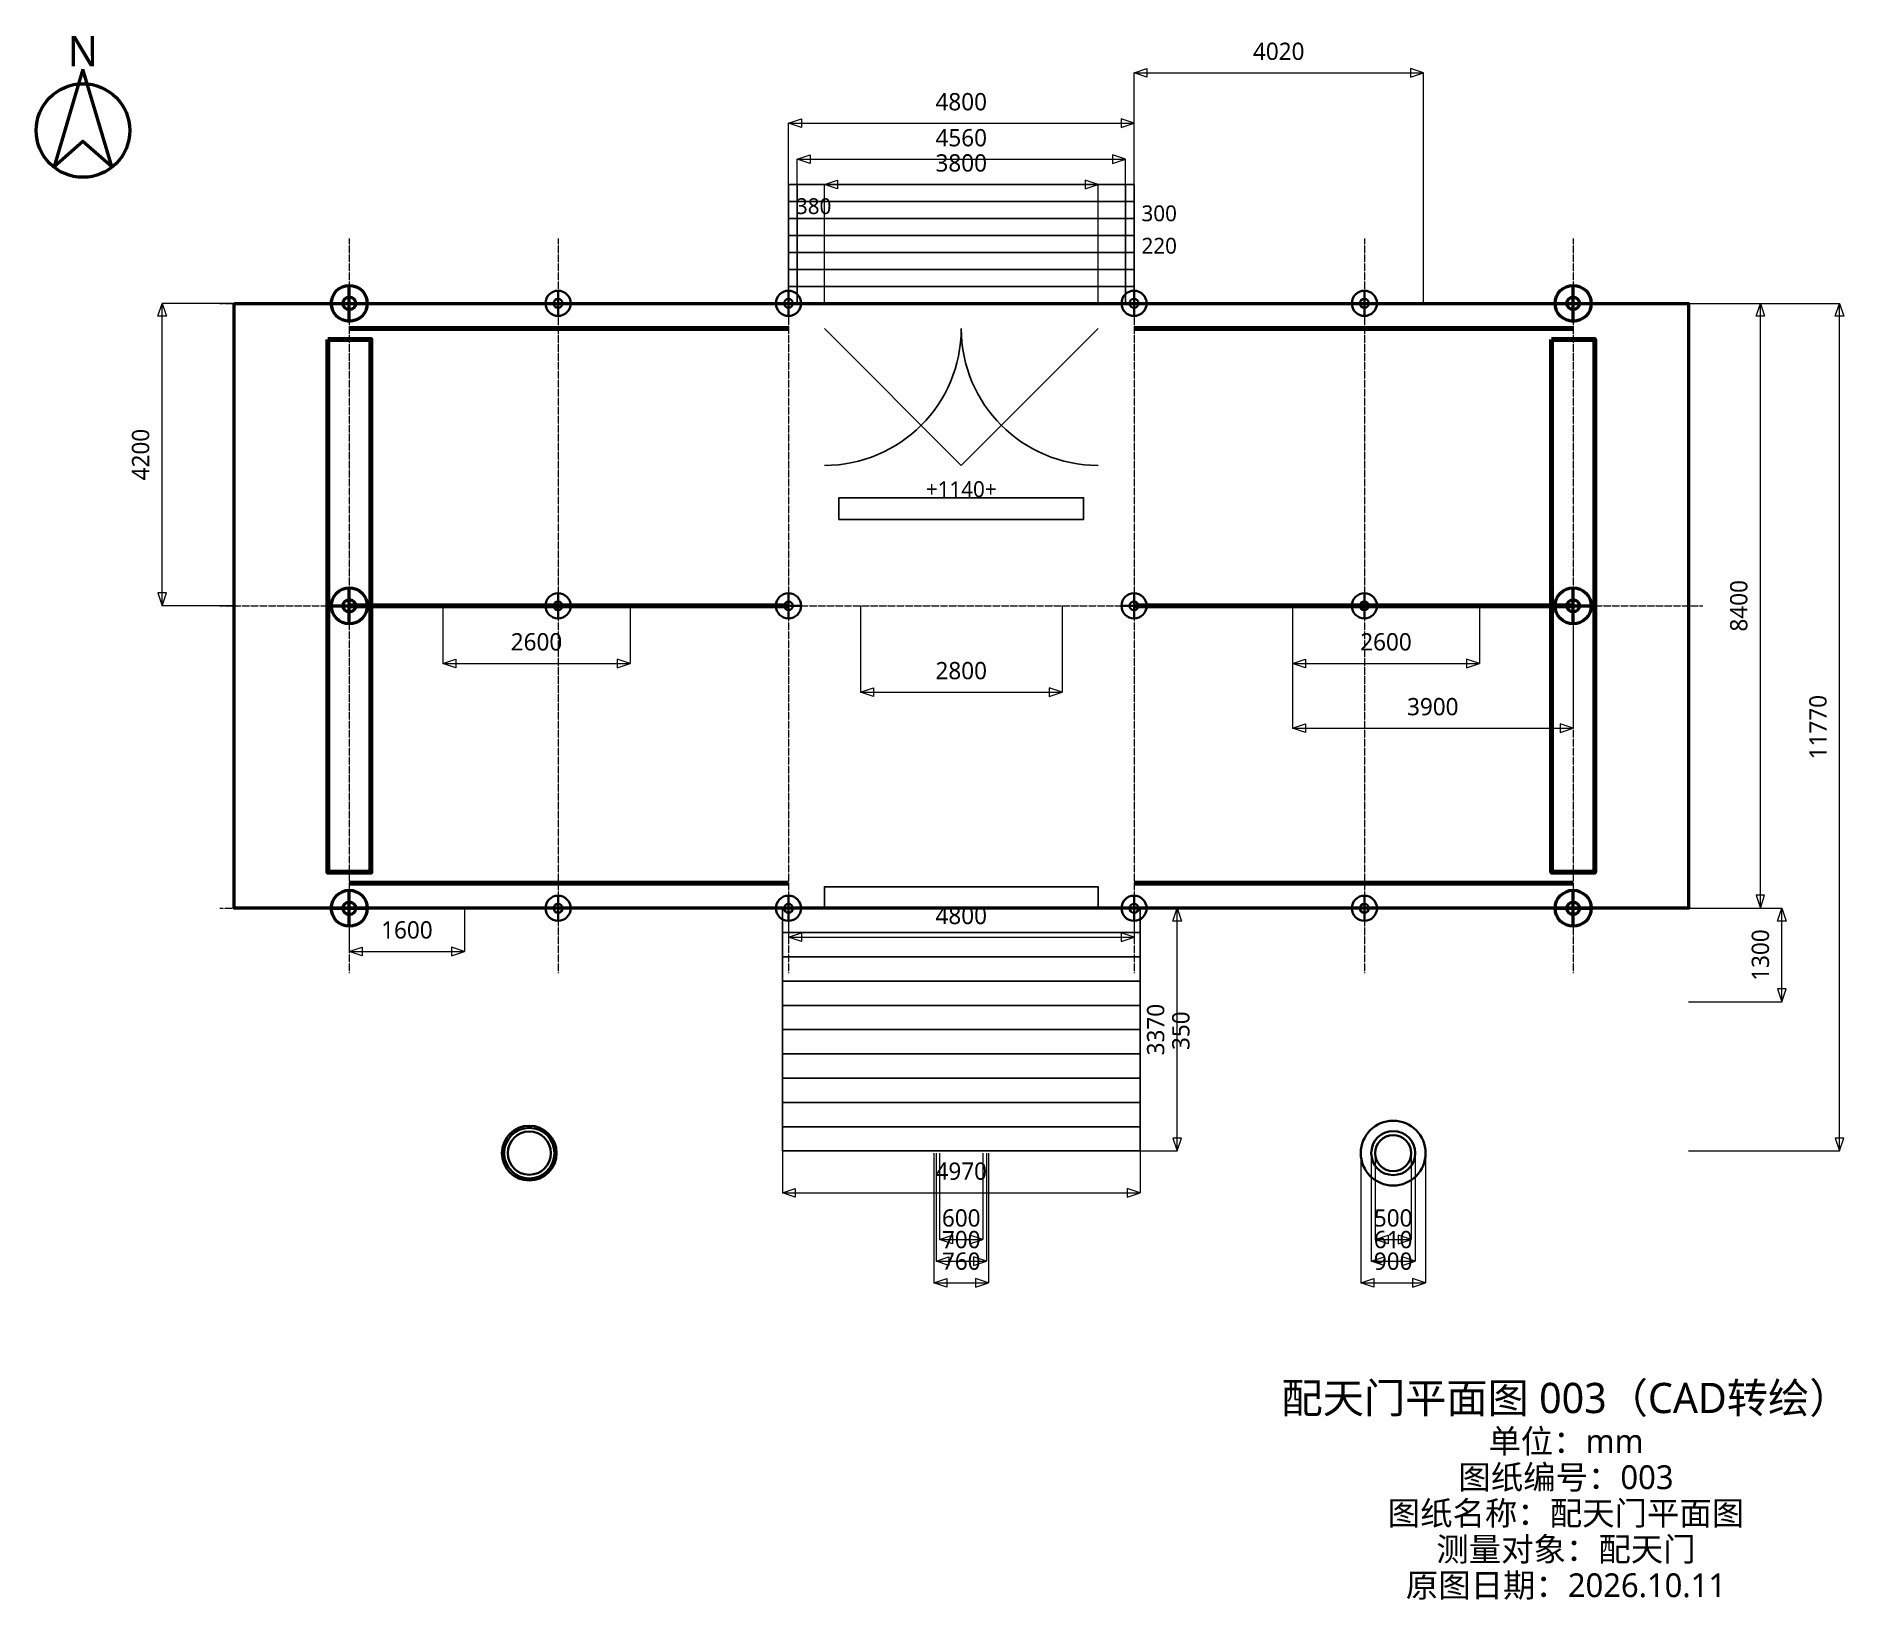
# Model space of a CAD drawing. Header units: millimetres. Extents: x -12850 to 12260, y -18003 to 3710.
import ezdxf
from ezdxf.enums import TextEntityAlignment as Align

# ---------------------------------------------------------------- set-up
doc = ezdxf.new("R2010")
doc.units = ezdxf.units.MM
doc.linetypes.add('DASHED', pattern=[1.524, 1.27, -0.254])
for name, color, linetype, lineweight in [('00_OUTLINE', 7, 'CONTINUOUS', 50), ('A_COLUMN', 2, 'CONTINUOUS', 50), ('A_COLUMN_350', 42, 'CONTINUOUS', 35), ('A_DOOR', 3, 'CONTINUOUS', 25), ('A_GRID', 8, 'DASHED', 18), ('A_RAIL', 6, 'CONTINUOUS', 25), ('A_STAIR', 4, 'CONTINUOUS', 25), ('A_WALL', 1, 'CONTINUOUS', 70), ('DIMENSION', 7, 'CONTINUOUS', 18), ('L_PAVING', 9, 'CONTINUOUS', 25), ('L_WATER', 5, 'CONTINUOUS', 35), ('TEXT', 7, 'CONTINUOUS', 18)]:
    doc.layers.add(name, color=color, linetype=linetype, lineweight=lineweight)
doc.styles.get("Standard").update_dxf_attribs({"font": 'Microsoft YaHei'})

msp = doc.modelspace()

# ---------------------------------------------------------------- linework, layer by layer
at = {"layer": '00_OUTLINE'}
for points in [[(-12200, 3250), (-12600, 1900), (-12200, 2250), (-11800, 1900)], [(-10100, 0), (10100, 0), (10100, -8400), (-10100, -8400)]]:
    msp.add_lwpolyline(points, close=True, dxfattribs=at)
msp.add_circle((-12200, 2400), 650, dxfattribs=at)
at = {"layer": 'A_COLUMN'}
for p, q in [((-8750, 0), (-8250, 0)), ((-8500, -250), (-8500, 250)), ((8250, 0), (8750, 0)), ((8500, -250), (8500, 250)), ((-8500, -4450), (-8500, -3950)), ((8500, -4450), (8500, -3950)), ((-8750, -4200), (-8250, -4200)), ((8250, -4200), (8750, -4200)), ((-8500, -8650), (-8500, -8150)), ((8500, -8650), (8500, -8150)), ((-8750, -8400), (-8250, -8400)), ((8250, -8400), (8750, -8400))]:
    msp.add_line(p, q, dxfattribs=at)
for centre, radius in [((-8500, 0), 250), ((-8500, 0), 87.5), ((8500, 0), 250), ((8500, 0), 87.5), ((-8500, -4200), 250), ((8500, -4200), 250), ((-8500, -4200), 87.5), ((8500, -4200), 87.5), ((-8500, -8400), 250), ((8500, -8400), 250), ((-8500, -8400), 87.5), ((8500, -8400), 87.5)]:
    msp.add_circle(centre, radius, dxfattribs=at)
at = {"layer": 'A_COLUMN_350'}
for p, q in [((-5775, 0), (-5425, 0)), ((-5600, -175), (-5600, 175)), ((-2575, 0), (-2225, 0)), ((-2400, -175), (-2400, 175)), ((2225, 0), (2575, 0)), ((2400, -175), (2400, 175)), ((5425, 0), (5775, 0)), ((5600, -175), (5600, 175)), ((-5775, -4200), (-5425, -4200)), ((-5600, -4375), (-5600, -4025)), ((-2575, -4200), (-2225, -4200)), ((-2400, -4375), (-2400, -4025)), ((2225, -4200), (2575, -4200)), ((2400, -4375), (2400, -4025)), ((5425, -4200), (5775, -4200)), ((5600, -4375), (5600, -4025)), ((-5600, -8575), (-5600, -8225)), ((-2400, -8575), (-2400, -8225)), ((2400, -8575), (2400, -8225)), ((5600, -8575), (5600, -8225)), ((-5775, -8400), (-5425, -8400)), ((-2575, -8400), (-2225, -8400)), ((2225, -8400), (2575, -8400)), ((5425, -8400), (5775, -8400))]:
    msp.add_line(p, q, dxfattribs=at)
for centre, radius in [((-5600, 0), 175), ((-5600, 0), 61.2), ((-2400, 0), 175), ((-2400, 0), 61.2), ((2400, 0), 175), ((2400, 0), 61.2), ((5600, 0), 175), ((5600, 0), 61.2), ((-5600, -4200), 175), ((-5600, -4200), 61.2), ((-2400, -4200), 175), ((-2400, -4200), 61.2), ((2400, -4200), 175), ((2400, -4200), 61.2), ((5600, -4200), 175), ((5600, -4200), 61.2), ((-5600, -8400), 175), ((-2400, -8400), 175), ((2400, -8400), 175), ((5600, -8400), 175), ((-5600, -8400), 61.2), ((-2400, -8400), 61.2), ((2400, -8400), 61.2), ((5600, -8400), 61.2)]:
    msp.add_circle(centre, radius, dxfattribs=at)
at = {"layer": 'A_DOOR'}
for p in [(-1900, -350), (1900, -350)]:
    msp.add_line(p, (0, -2250), dxfattribs=at)
for centre, start, end in [((-1900, -350), 270, 360), ((1900, -350), 180, 270)]:
    msp.add_arc(centre, 1900, start, end, dxfattribs=at)
at = {"layer": 'A_GRID'}
for p, q in [((-8500, 900), (-8500, -9300)), ((-5600, 900), (-5600, -9300)), ((-2400, 900), (-2400, -9300)), ((2400, 900), (2400, -9300)), ((5600, 900), (5600, -9300)), ((8500, 900), (8500, -9300)), ((-10300, 0), (10300, 0)), ((-10300, -4200), (10300, -4200)), ((-10300, -8400), (10300, -8400))]:
    msp.add_line(p, q, dxfattribs=at)
at = {"layer": 'A_RAIL'}
for p, q in [((-2400, 0), (-2400, 1650)), ((2400, 0), (2400, 1650)), ((-1900, 0), (1900, 0)), ((-1900, -8400), (1900, -8400))]:
    msp.add_line(p, q, dxfattribs=at)
for points in [[(-2280, 0), (2280, 0), (2280, 1650), (-2280, 1650)], [(-1900, -8400), (1900, -8400), (1900, -8100), (-1900, -8100)]]:
    msp.add_lwpolyline(points, close=True, dxfattribs=at)
at = {"layer": 'A_STAIR'}
for p, q in [((-2400, 1414), (2400, 1414)), ((-2400, 1179), (2400, 1179)), ((-2400, 943), (2400, 943)), ((-2400, 707), (2400, 707)), ((-2400, 471), (2400, 471)), ((-2400, 236), (2400, 236)), ((-2485, -8737), (2485, -8737)), ((-2485, -9074), (2485, -9074)), ((-2485, -9411), (2485, -9411)), ((-2485, -9748), (2485, -9748)), ((-2485, -10085), (2485, -10085)), ((-2485, -10422), (2485, -10422)), ((-2485, -10759), (2485, -10759)), ((-2485, -11096), (2485, -11096)), ((-2485, -11433), (2485, -11433))]:
    msp.add_line(p, q, dxfattribs=at)
for points in [[(-2400, 0), (2400, 0), (2400, 1650), (-2400, 1650)], [(-2485, -11770), (2485, -11770), (2485, -8400), (-2485, -8400)]]:
    msp.add_lwpolyline(points, close=True, dxfattribs=at)
at = {"layer": 'A_WALL', "lineweight": 90}
for p, q in [((-8500, -350), (-2400, -350)), ((2400, -350), (8500, -350)), ((-8500, -4200), (-2400, -4200)), ((2400, -4200), (8500, -4200)), ((-8500, -8050), (-2400, -8050)), ((2400, -8050), (8500, -8050))]:
    msp.add_line(p, q, dxfattribs=at)
at = {"layer": 'A_WALL'}
for points in [[(-8800, -500), (-8200, -500), (-8200, -7900), (-8800, -7900)], [(8200, -500), (8800, -500), (8800, -7900), (8200, -7900)]]:
    msp.add_lwpolyline(points, close=True, dxfattribs=at)
at = {"layer": 'DIMENSION'}
for p, q in [((2400, 0), (2400, 3200)), ((2400, 3200), (6420, 3200)), ((6420, 0), (6420, 3200)), ((-2400, 0), (-2400, 2500)), ((-2400, 2500), (2400, 2500)), ((2400, 0), (2400, 2500)), ((-2280, 0), (-2280, 2000)), ((-2280, 2000), (2280, 2000)), ((2280, 0), (2280, 2000)), ((-1900, 0), (-1900, 1650)), ((-1900, 1650), (1900, 1650)), ((1900, 0), (1900, 1650)), ((-10100, 0), (-11100, 0)), ((-11100, -4200), (-11100, 0)), ((10100, 0), (11100, 0)), ((10100, 0), (12200, 0)), ((11100, -8400), (11100, 0)), ((12200, -11770), (12200, 0)), ((-10100, -4200), (-11100, -4200)), ((-7200, -4200), (-7200, -5000)), ((-4600, -4200), (-4600, -5000)), ((-1400, -4200), (-1400, -5400)), ((1400, -4200), (1400, -5400)), ((4600, -4200), (4600, -5000)), ((4600, -4200), (4600, -5900)), ((7200, -4200), (7200, -5000)), ((8500, -4200), (8500, -5900)), ((-7200, -5000), (-4600, -5000)), ((4600, -5000), (7200, -5000)), ((-1400, -5400), (1400, -5400)), ((4600, -5900), (8500, -5900)), ((-8500, -8400), (-8500, -9000)), ((-6900, -8400), (-6900, -9000)), ((-2400, -8400), (-2400, -8800)), ((2400, -8400), (2400, -8800)), ((2485, -8400), (3000, -8400)), ((3000, -11770), (3000, -8400)), ((10100, -8400), (11100, -8400)), ((10100, -8400), (11400, -8400)), ((11400, -9700), (11400, -8400)), ((-8500, -9000), (-6900, -9000)), ((-2400, -8800), (2400, -8800)), ((10100, -9700), (11400, -9700)), ((-2485, -11770), (-2485, -12350)), ((-380, -11800), (-380, -13600)), ((-350, -11800), (-350, -13300)), ((-300, -11800), (-300, -13000)), ((300, -11800), (300, -13000)), ((350, -11800), (350, -13300)), ((380, -11800), (380, -13600)), ((2485, -11770), (2485, -12350)), ((2485, -11770), (3000, -11770)), ((5550, -11800), (5550, -13600)), ((5695, -11800), (5695, -13300)), ((5750, -11800), (5750, -13000)), ((6250, -11800), (6250, -13000)), ((6305, -11800), (6305, -13300)), ((6450, -11800), (6450, -13600)), ((10100, -11770), (12200, -11770)), ((-2485, -12350), (2485, -12350)), ((-300, -13000), (300, -13000)), ((5750, -13000), (6250, -13000)), ((-350, -13300), (350, -13300)), ((5695, -13300), (6305, -13300)), ((-380, -13600), (380, -13600)), ((5550, -13600), (6450, -13600))]:
    msp.add_line(p, q, dxfattribs=at)
for points in [[(2400, 3200), (2580, 3260), (2580, 3140)], [(6420, 3200), (6240, 3260), (6240, 3140)], [(-2400, 2500), (-2220, 2560), (-2220, 2440)], [(2400, 2500), (2220, 2560), (2220, 2440)], [(-2280, 2000), (-2100, 2060), (-2100, 1940)], [(2280, 2000), (2100, 2060), (2100, 1940)], [(-1900, 1650), (-1720, 1710), (-1720, 1590)], [(1900, 1650), (1720, 1710), (1720, 1590)], [(-11100, 0), (-11040, -180), (-11160, -180)], [(11100, 0), (11160, -180), (11040, -180)], [(12200, 0), (12260, -180), (12140, -180)], [(-11100, -4200), (-11040, -4020), (-11160, -4020)], [(-7200, -5000), (-7020, -4940), (-7020, -5060)], [(-4600, -5000), (-4780, -4940), (-4780, -5060)], [(4600, -5000), (4780, -4940), (4780, -5060)], [(7200, -5000), (7020, -4940), (7020, -5060)], [(-1400, -5400), (-1220, -5340), (-1220, -5460)], [(1400, -5400), (1220, -5340), (1220, -5460)], [(4600, -5900), (4780, -5840), (4780, -5960)], [(8500, -5900), (8320, -5840), (8320, -5960)], [(11100, -8400), (11160, -8220), (11040, -8220)], [(3000, -8400), (3060, -8580), (2940, -8580)], [(11400, -8400), (11460, -8580), (11340, -8580)], [(-2400, -8800), (-2220, -8740), (-2220, -8860)], [(2400, -8800), (2220, -8740), (2220, -8860)], [(-8500, -9000), (-8320, -8940), (-8320, -9060)], [(-6900, -9000), (-7080, -8940), (-7080, -9060)], [(11400, -9700), (11460, -9520), (11340, -9520)], [(3000, -11770), (3060, -11590), (2940, -11590)], [(12200, -11770), (12260, -11590), (12140, -11590)], [(-2485, -12350), (-2305, -12290), (-2305, -12410)], [(2485, -12350), (2305, -12290), (2305, -12410)], [(-300, -13000), (-120, -12940), (-120, -13060)], [(300, -13000), (120, -12940), (120, -13060)], [(5750, -13000), (5930, -12940), (5930, -13060)], [(6250, -13000), (6070, -12940), (6070, -13060)], [(-350, -13300), (-170, -13240), (-170, -13360)], [(350, -13300), (170, -13240), (170, -13360)], [(5695, -13300), (5875, -13240), (5875, -13360)], [(6305, -13300), (6125, -13240), (6125, -13360)], [(-380, -13600), (-200, -13540), (-200, -13660)], [(380, -13600), (200, -13540), (200, -13660)], [(5550, -13600), (5730, -13540), (5730, -13660)], [(6450, -13600), (6270, -13540), (6270, -13660)]]:
    msp.add_lwpolyline(points, close=True, dxfattribs=at)
at = {"layer": 'L_PAVING'}
msp.add_lwpolyline([(-1700, -3000), (1700, -3000), (1700, -2700), (-1700, -2700)], close=True, dxfattribs=at)
at = {"layer": 'L_WATER'}
for centre, radius in [((-6000, -11800), 380), ((-6000, -11800), 350), ((-6000, -11800), 300), ((6000, -11800), 450), ((6000, -11800), 305), ((6000, -11800), 250)]:
    msp.add_circle(centre, radius, dxfattribs=at)

# ---------------------------------------------------------------- texts
at = {"layer": 'DIMENSION'}
for s, height, p in [('4020', 240, (4410, 3500)), ('4800', 240, (0, 2800)), ('4560', 240, (0, 2300)), ('3800', 240, (0, 1950)), ('380', 220, (-2050, 1350)), ('300', 220, (2750, 1250)), ('220', 220, (2750, 800)), ('+1140+', 220, (0, -2580)), ('2600', 240, (-5900, -4700)), ('2600', 240, (5900, -4700)), ('2800', 240, (0, -5100)), ('3900', 240, (6550, -5600)), ('4800', 240, (0, -8500)), ('1600', 240, (-7700, -8700)), ('4970', 240, (0, -12050)), ('600', 240, (0, -12700)), ('500', 240, (6000, -12700)), ('700', 240, (0, -13000)), ('610', 240, (6000, -13000)), ('760', 240, (0, -13300)), ('900', 240, (6000, -13300))]:
    msp.add_text(s, height=height, dxfattribs=at).set_placement(p, align=Align.MIDDLE_CENTER)
for s, p in [('4200', (-11400, -2100)), ('8400', (10800, -4200)), ('11770', (11900, -5885)), ('1300', (11100, -9050)), ('3370', (2700, -10085)), ('350', (3050, -10100))]:
    msp.add_text(s, height=240, rotation=90, dxfattribs=at).set_placement(p, align=Align.MIDDLE_CENTER)
at = {"layer": 'TEXT'}
for s, height, p in [('N', 420, (-12200, 3500)), ('配天门平面图 003（CAD转绘）', 420, (8400, -15200)), ('单位：mm', 330, (8400, -15800)), ('图纸编号：003', 330, (8400, -16300)), ('图纸名称：配天门平面图', 330, (8400, -16800)), ('测量对象：配天门', 330, (8400, -17300)), ('原图日期：2026.10.11', 330, (8400, -17800))]:
    msp.add_text(s, height=height, dxfattribs=at).set_placement(p, align=Align.MIDDLE_CENTER)

doc.saveas('drawing.dxf')
